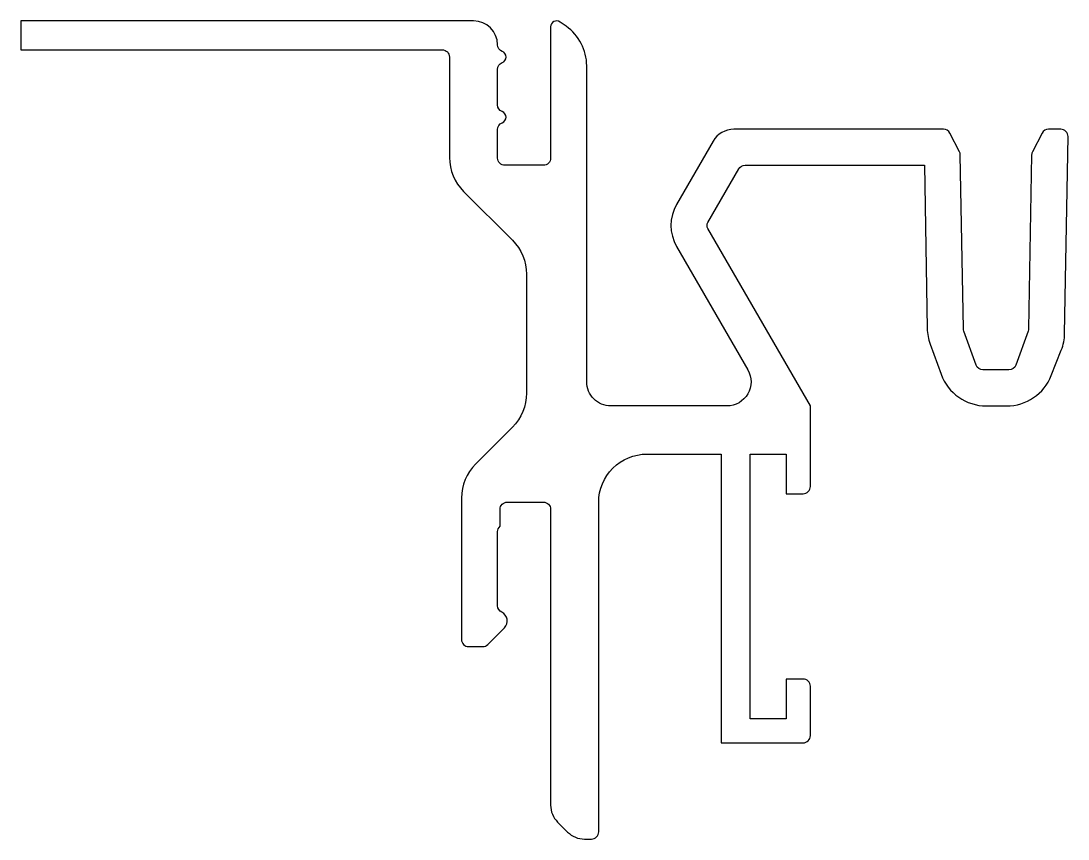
# Model space of a CAD drawing. Extents: x 269.4 to 312.9, y 284.5 to 318.5.
import ezdxf

# ---------------------------------------------------------------- set-up
doc = ezdxf.new("R2010")
doc.units = 0
doc.layers.get('0').update_dxf_attribs({"linetype": 'CONTINUOUS'})

msp = doc.modelspace()

# ---------------------------------------------------------------- linework, layer by layer
msp.add_lwpolyline([(289.18, 317.513, 0.411497), (288.18, 318.503), (269.38, 318.503), (269.38, 317.303), (286.88, 317.303, -0.414214), (287.18, 317.003), (287.18, 312.832, 0.198912), (287.766, 311.417), (289.794, 309.389, -0.198912), (290.38, 307.975), (290.38, 303.032, -0.198912), (289.794, 301.617), (288.266, 300.089, 0.198912), (287.68, 298.675), (287.68, 292.803, 0.414214), (287.98, 292.503), (288.556, 292.503, 0.198912), (288.768, 292.591), (289.463, 293.286, 0.518478), (289.351, 293.93, -0.28969), (289.18, 294.201), (289.18, 297.279, -0.213422), (289.28, 297.503), (289.28, 298.203, -0.414214), (289.58, 298.503), (291.08, 298.503, -0.414214), (291.38, 298.203), (291.38, 285.917, 0.198912), (291.673, 285.21), (292.087, 284.796, 0.198912), (292.794, 284.503), (293.08, 284.503, 0.414214), (293.38, 284.803), (293.38, 298.503, -0.414214), (295.38, 300.503), (298.471, 300.503), (298.471, 288.503), (301.871, 288.503, 0.414214), (302.171, 288.803), (302.171, 290.853, 0.414214), (301.871, 291.153), (301.171, 291.153), (301.171, 289.503), (299.671, 289.503), (299.671, 300.503), (301.171, 300.503), (301.171, 298.853), (301.871, 298.853, 0.414214), (302.171, 299.153), (302.171, 302.503), (297.913, 309.878, -0.267949), (297.913, 310.128), (299.198, 312.353, -0.267949), (299.458, 312.503), (306.906, 312.503), (307.024, 305.721, 0.083094), (307.145, 305.072), (307.601, 303.819, 0.315299), (309.48, 302.503), (310.319, 302.503, 0.308118), (312.179, 303.77), (312.593, 304.821, 0.089687), (312.732, 305.519), (312.875, 313.698, 0.419335), (312.575, 314.003), (312.063, 314.003, 0.28032), (311.796, 313.841), (311.395, 313.066, 0.11554), (311.361, 312.933), (311.235, 305.714, -0.083094), (311.217, 305.617), (310.702, 304.201, -0.315299), (310.42, 304.003), (309.34, 304.003, -0.315299), (309.058, 304.201), (308.543, 305.617, -0.083094), (308.525, 305.714), (308.399, 312.933, 0.11554), (308.365, 313.066), (307.964, 313.841, 0.28032), (307.697, 314.003), (298.996, 314.003, 0.267949), (298.13, 313.503), (296.614, 310.878, 0.267949), (296.614, 309.128), (299.573, 304.003, -0.57735), (298.707, 302.503), (293.88, 302.503, -0.414214), (292.88, 303.503), (292.88, 316.642, 0.244698), (292.027, 318.28), (291.773, 318.458, 0.606815), (291.38, 318.253), (291.38, 312.803, -0.414214), (291.08, 312.503), (289.48, 312.503, -0.414214), (289.18, 312.803), (289.18, 313.991, -0.30896), (289.371, 314.27, 0.68313), (289.371, 314.736, -0.308949), (289.18, 315.016), (289.18, 316.491, -0.308986), (289.371, 316.77, 0.683172), (289.371, 317.236, -0.306388)], format="xyb", close=True)

doc.saveas('drawing.dxf')
